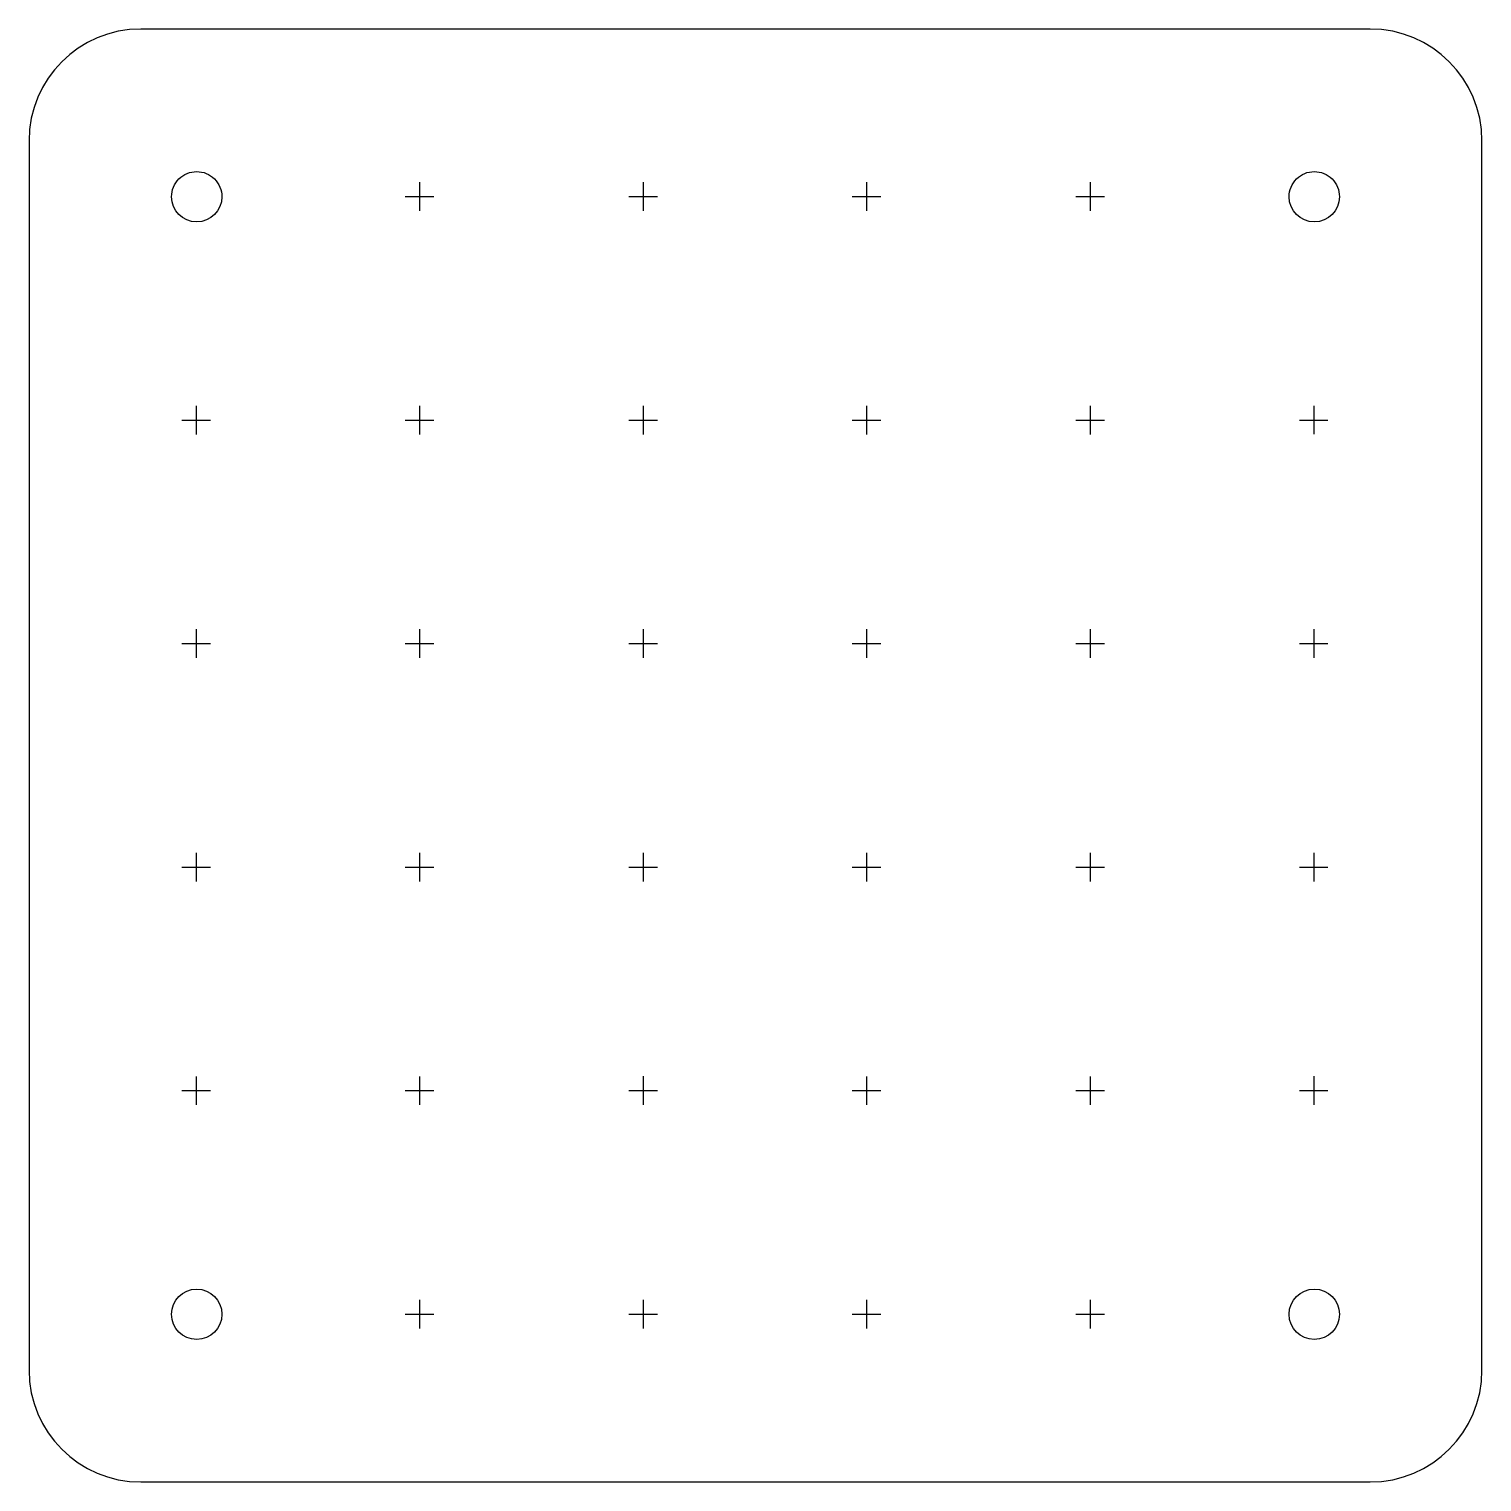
# Model space of a CAD drawing. Extents: x 10 to 140, y 10 to 140.
import ezdxf

# ---------------------------------------------------------------- set-up
doc = ezdxf.new("R2010")
doc.units = 0
doc.layers.add('Layer_1', color=7, linetype='CONTINUOUS')

msp = doc.modelspace()

# ---------------------------------------------------------------- linework, layer by layer
at = {"layer": 'Layer_1', "color": 5}
for points in [[(130.050006, 140.05001), (20.050005, 140.05001)], [(10.050005, 130.05001), (10.050005, 20.050008)]]:
    msp.add_lwpolyline(points, dxfattribs=at)
at = {"layer": 'Layer_1', "color": 1}
for points in [[(44.996845, 126.339445), (44.996845, 123.780163)], [(64.991023, 126.340969), (64.991023, 123.781688)], [(84.988538, 126.339711), (84.988538, 123.780429)], [(104.997314, 126.3391), (104.997314, 123.779818)], [(43.717204, 125.059804), (46.276488, 125.059804)], [(63.711382, 125.061329), (66.270666, 125.061329)], [(83.708897, 125.06007), (86.268181, 125.06007)], [(103.717674, 125.059459), (106.276958, 125.059459)], [(24.994277, 106.341681), (24.994277, 103.782399)], [(44.9933, 106.341648), (44.9933, 103.782367)], [(64.987477, 106.343173), (64.987477, 103.783891)], [(84.984996, 106.341915), (84.984996, 103.782633)], [(104.993772, 106.341304), (104.993772, 103.782022)], [(124.993549, 106.346614), (124.993549, 103.787333)], [(23.714636, 105.06204), (26.27392, 105.06204)], [(43.713659, 105.062008), (46.272943, 105.062008)], [(63.707836, 105.063532), (66.267121, 105.063532)], [(83.705355, 105.062274), (86.264639, 105.062274)], [(103.714132, 105.061663), (106.273416, 105.061663)], [(123.713908, 105.066974), (126.273193, 105.066974)], [(24.995877, 86.340924), (24.995877, 83.781642)], [(44.9949, 86.340892), (44.9949, 83.78161)], [(64.989078, 86.342416), (64.989078, 83.783134)], [(84.986597, 86.341158), (84.986597, 83.781876)], [(104.995373, 86.340547), (104.995373, 83.781265)], [(124.99515, 86.345858), (124.99515, 83.786576)], [(23.716237, 85.061283), (26.275521, 85.061283)], [(43.71526, 85.061251), (46.274544, 85.061251)], [(63.709437, 85.062775), (66.268721, 85.062775)], [(83.706956, 85.061517), (86.26624, 85.061517)], [(103.715732, 85.060906), (106.275017, 85.060906)], [(123.715509, 85.066217), (126.274793, 85.066217)], [(24.99517, 66.339951), (24.99517, 63.78067)], [(44.994193, 66.339919), (44.994193, 63.780638)], [(64.98837, 66.341444), (64.98837, 63.782162)], [(84.985889, 66.340186), (84.985889, 63.780904)], [(104.994665, 66.339575), (104.994665, 63.780293)], [(124.994442, 66.344885), (124.994442, 63.785604)], [(23.715529, 65.060311), (26.274813, 65.060311)], [(43.714552, 65.060279), (46.273836, 65.060279)], [(63.708729, 65.061803), (66.268013, 65.061803)], [(83.706248, 65.060545), (86.265532, 65.060545)], [(103.715025, 65.059934), (106.274309, 65.059934)], [(123.714801, 65.065245), (126.274085, 65.065245)], [(24.996211, 46.341377), (24.996211, 43.782095)], [(44.995234, 46.341345), (44.995234, 43.782063)], [(64.989412, 46.34287), (64.989412, 43.783588)], [(84.98693, 46.341611), (84.98693, 43.78233)], [(104.995707, 46.341), (104.995707, 43.781719)], [(124.995484, 46.346311), (124.995484, 43.787029)], [(23.716571, 45.061736), (26.275855, 45.061736)], [(43.715594, 45.061704), (46.274878, 45.061704)], [(63.709771, 45.063229), (66.269055, 45.063229)], [(83.70729, 45.061971), (86.266574, 45.061971)], [(103.716066, 45.06136), (106.275351, 45.06136)], [(123.715843, 45.06667), (126.275127, 45.06667)], [(44.995275, 26.340435), (44.995275, 23.781153)], [(64.989455, 26.341962), (64.989455, 23.78268)], [(84.986969, 26.340703), (84.986969, 23.781421)], [(104.995745, 26.340091), (104.995745, 23.780809)], [(43.715635, 25.060794), (46.274919, 25.060794)], [(63.709814, 25.062321), (66.269098, 25.062321)], [(83.707328, 25.061062), (86.266612, 25.061062)], [(103.716104, 25.06045), (106.275389, 25.06045)]]:
    msp.add_lwpolyline(points, dxfattribs=at)
at = {"layer": 'Layer_1', "color": 5}
for points in [[(20.050005, 140.05001), (14.527157, 140.05001), (10.050005, 135.572857), (10.050005, 130.05001)], [(140.050006, 130.05001), (140.050006, 135.572857), (135.572853, 140.05001), (130.050006, 140.05001)], [(140.050006, 20.050008), (140.050006, 20.050008), (140.050006, 130.05001), (140.050006, 130.05001)], [(22.800007, 125.050008), (22.800007, 125.646745), (23.03706, 126.219041), (23.459017, 126.640998)], [(23.459017, 126.640998), (23.880973, 127.062955), (24.45327, 127.300008), (25.050007, 127.300008)], [(25.050007, 127.300008), (25.646744, 127.300008), (26.21904, 127.062955), (26.640997, 126.640998)], [(26.640997, 126.640998), (27.062954, 126.219041), (27.300007, 125.646745), (27.300007, 125.050008)], [(122.800008, 125.050008), (122.800008, 125.646745), (123.03706, 126.219041), (123.459017, 126.640998)], [(123.459017, 126.640998), (123.880974, 127.062955), (124.45327, 127.300008), (125.050008, 127.300008)], [(125.050008, 127.300008), (125.646745, 127.300008), (126.219041, 127.062955), (126.640998, 126.640998)], [(126.640998, 126.640998), (127.062955, 126.219041), (127.300007, 125.646745), (127.300007, 125.050008)], [(25.050007, 122.800008), (23.807367, 122.800009), (22.800007, 123.807368), (22.800007, 125.050008)], [(27.300007, 125.050008), (27.300006, 123.807368), (26.292647, 122.800009), (25.050007, 122.800008)], [(125.050008, 122.800008), (123.807367, 122.800009), (122.800008, 123.807368), (122.800008, 125.050008)], [(127.300007, 125.050008), (127.300007, 123.807368), (126.292648, 122.800009), (125.050008, 122.800008)], [(22.800007, 25.050007), (22.800007, 26.292647), (23.807366, 27.300006), (25.050007, 27.300006)], [(25.050007, 27.300006), (26.292647, 27.300006), (27.300007, 26.292647), (27.300007, 25.050007)], [(122.800008, 25.050007), (122.800008, 26.292647), (123.807367, 27.300006), (125.050008, 27.300006)], [(125.050008, 27.300006), (126.292648, 27.300006), (127.300007, 26.292647), (127.300007, 25.050007)], [(25.050007, 22.800007), (23.807366, 22.800007), (22.800007, 23.807366), (22.800007, 25.050007)], [(27.300007, 25.050007), (27.300007, 23.807366), (26.292647, 22.800007), (25.050007, 22.800007)], [(125.050008, 22.800007), (123.807367, 22.800007), (122.800008, 23.807366), (122.800008, 25.050007)], [(127.300007, 25.050007), (127.300007, 23.807366), (126.292648, 22.800007), (125.050008, 22.800007)], [(10.050005, 20.050008), (10.050005, 14.527161), (14.527157, 10.050009), (20.050005, 10.050008)], [(130.050006, 10.050008), (135.572853, 10.050009), (140.050006, 14.527161), (140.050006, 20.050008)], [(20.050005, 10.050008), (20.050005, 10.050008), (130.050006, 10.050008), (130.050006, 10.050008)]]:
    msp.add_open_spline(points, degree=3, dxfattribs=at)

doc.saveas('drawing.dxf')
